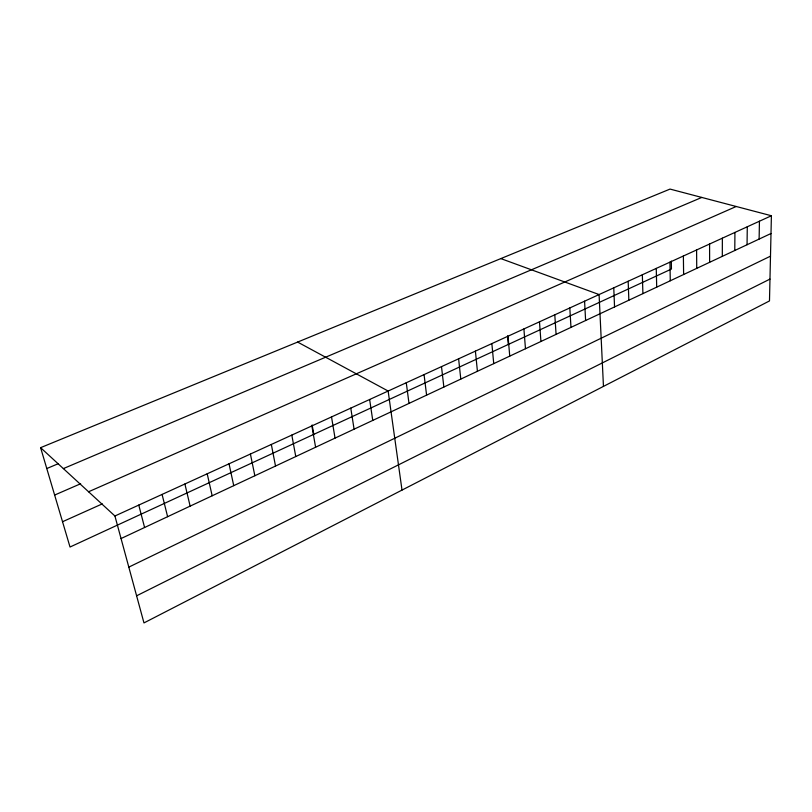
<?xml version="1.0" encoding="UTF-8"?>
<svg xmlns="http://www.w3.org/2000/svg" width="812" height="812" viewBox="0 0 812 812"><rect width="100%" height="100%" fill="white"/><g stroke="black" fill="none" stroke-linecap="round" stroke-linejoin="round"><path stroke-width="1.22" d="M722.315 256.359L722.365 238.17M734.779 250.502L734.931 232.425M747.05 244.737L747.284 226.771M759.118 239.073L759.443 221.219M771.4 215.748L769.482 300.937L143.968 622.916L114.918 515.996L40.6 447.666L670.032 189.084L771.4 215.748L114.918 515.996M136.609 595.805L769.979 279.095M128.814 567.121L770.486 256.166M121.049 538.549L771.004 233.501M62.534 521.73L102.282 503.887M88.569 491.767L736.21 206.492M54.637 495.056L80.652 483.739M63.366 468.595L701.791 197.438M46.781 468.544L58.312 463.682M500.831 258.592L599.083 294.553L603.458 386.4M297.618 342.075L388.136 391.029L402.011 490.083M40.6 447.666L70.025 547.024L671.453 269.046L671.311 261.088M138.771 505.084L144.587 527.495M162.085 494.417L167.607 516.696M184.892 483.982L190.13 506.12M207.202 473.782L212.165 495.777M229.035 463.794L233.734 485.657M250.411 454.03L254.856 475.751M271.33 444.458L275.522 466.047M291.812 435.09L295.771 456.537M311.869 425.914L315.604 447.229M312.143 424.97L313.787 434.359M331.519 416.932L335.041 438.115M350.774 408.121L354.083 429.172M369.643 399.494L372.749 420.413M406.274 382.736L408.994 403.402M424.057 374.606L426.594 395.139M441.495 366.628L443.859 387.04M458.607 358.802L460.8 379.082M475.396 351.129L477.426 371.287M491.859 343.598L493.737 363.624M508.028 336.198L509.753 356.113M507.551 335.945L508.292 344.461M523.902 328.941L525.476 348.734M539.483 321.816L540.924 341.487M554.789 314.812L556.088 334.371M569.811 307.941L570.978 327.378M584.579 301.191L585.614 320.507M613.76 287.844L614.552 306.926M628.173 281.246L628.853 300.217M642.343 274.771L642.901 293.619M656.258 268.407L656.705 287.143M669.941 262.154L670.276 280.769M683.379 256.003L683.623 274.517M696.594 249.954L696.737 268.356M709.587 244.016L709.627 262.306"/></g></svg>
